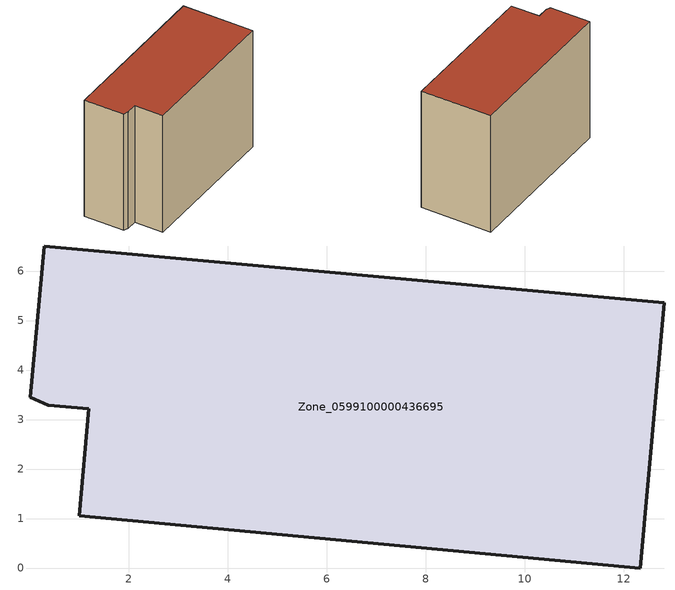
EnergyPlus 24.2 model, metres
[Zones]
Zone_0599100000436695
 floor ground (C_G): 0.38,3.29 0.01,3.46 0.29,6.51 12.82,5.36 12.33,0 1,1.05 1.2,3.22 z0
 wall outside (C_F): 1.2,3.22 1,1.05 12.33,0 12.82,5.36 0.29,6.51 0.01,3.46 0.38,3.29 1.2,3.22 z0:9.45
 roof outside (C_R): 0.38,3.29 1.2,3.22 1,1.05 12.33,0 12.82,5.36 0.29,6.51 0.01,3.46 z9.45
[BUILDING]
Pand.0599100000436695: North Axis=0; Terrain=City; Loads Convergence Tolerance Value=0.04; Temperature Convergence Tolerance Value=0.4; Solar Distribution=FullExterior; Maximum Number of Warmup Days=25; Minimum Number of Warmup Days=1
[Site:Location]
Rotterdam.The.Hague.AP_ZH_NLD Design_Conditions: Latitude=51.96; Longitude=4.45; Time Zone=1; Elevation=-4.5
[SITE:GROUNDTEMPERATURE:BUILDINGSURFACE]
18, 18, 18, 18, 18, 18, 18, 18, 18, 18, 18, 18
[MATERIAL] Thermal Absorptance=0.9; Solar Absorptance=0.7; Visible Absorptance=0.7
Name | Roughness | Thickness | Conductivity | Density | Specific Heat
G.TI.2006-2014 | MediumSmooth | 0.15 | 0.06 | 540 | 1210
F.TI.2006-2014 | Rough | 0.3 | 0.12 | 1920 | 840
R.TI.2006-2014 | MediumRough | 0.2 | 0.08 | 1500 | 1000
[CONSTRUCTION]
C_G: G.TI.2006-2014
C_F: F.TI.2006-2014
C_R: R.TI.2006-2014
[ZONE]
Zone_0599100000436695: Type=1; Multiplier=1; Ceiling Height=Autocalculate; Volume=Autocalculate; Floor Area=autocalculate; Part of Total Floor Area=Yes
[ZONEINFILTRATION:DESIGNFLOWRATE]
Infil_Zone_0599100000436695: Zone or ZoneList or Space or SpaceList=Zone_0599100000436695; Schedule=AlwaysOn; Design Flow Rate Calculation Method=Flow/Area; Flow Rate per Floor Area=0.0015; Constant Term Coefficient=1; Temperature Term Coefficient=0; Velocity Term Coefficient=0; Velocity Squared Term Coefficient=0
[HVACTEMPLATE:ZONE:IDEALLOADSAIRSYSTEM]
Zone_0599100000436695: Maximum Heating Supply Air Temperature=50; Minimum Cooling Supply Air Temperature=13; Maximum Heating Supply Air Humidity Ratio=0.0156; Minimum Cooling Supply Air Humidity Ratio=0.0077; Heating Limit=NoLimit; Cooling Limit=NoLimit; Dehumidification Control Type=ConstantSensibleHeatRatio; Cooling Sensible Heat Ratio=0.7; Dehumidification Setpoint=60; Humidification Control Type=None; Humidification Setpoint=30; Outdoor Air Method=None; Outdoor Air Flow Rate per Person=0.00944; Outdoor Air Flow Rate per Zone Floor Area=0; Outdoor Air Flow Rate per Zone=0; Demand Controlled Ventilation Type=None; Outdoor Air Economizer Type=NoEconomizer; Heat Recovery Type=None; Sensible Heat Recovery Effectiveness=0.7; Latent Heat Recovery Effectiveness=0.65
[ZONECONTROL:THERMOSTAT]
ThermostatControl_Zone_0599100000436695: Zone or ZoneList=Zone_0599100000436695; Control Type Schedule=DualSetpointControlType; Control 1=Thermostat_Zone_0599100000436695; Temperature Difference Between Cutout And Setpoint=0
[THERMOSTATSETPOINT:DUALSETPOINT]
Thermostat_Zone_0599100000436695: Heating Setpoint Temperature Schedule=HeatingSetpoint_Zone_0599100000436695; Cooling Setpoint Temperature Schedule=CoolingSetpoint_Zone_0599100000436695
[SCHEDULE:COMPACT]
HeatingSetpoint_Zone_0599100000436695: Through: 12/31, For: AllDays, Until: 24:00, 21
CoolingSetpoint_Zone_0599100000436695: Through: 12/31, For: AllDays, Until: 24:00, 24
DualSetpointControlType: Through: 12/31, For: AllDays, Until: 24:00, 4
AlwaysOn: Through: 12/31, For: AllDays, Until: 24:00, 1
